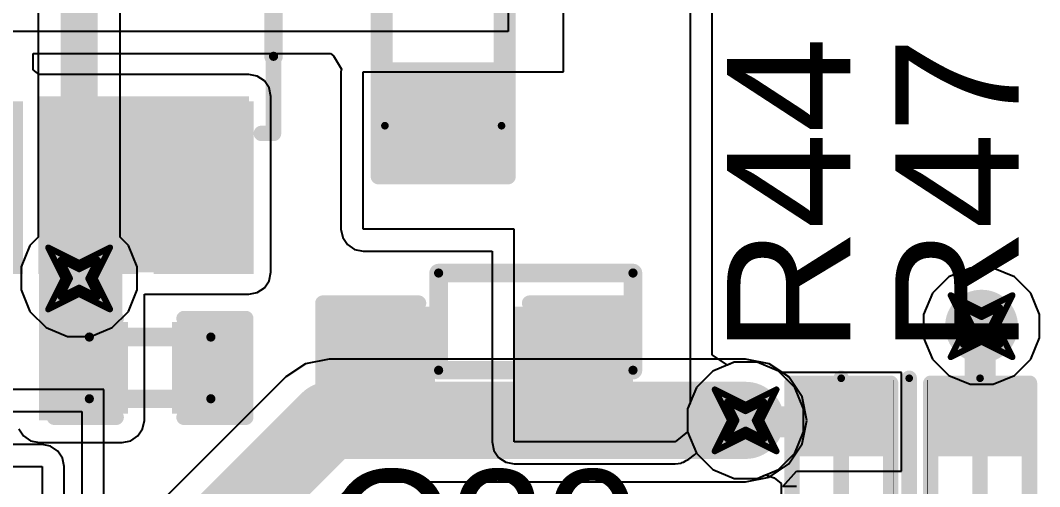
# Model space of a CAD drawing. Header units: inches. Extents: x 0 to 13.9, y -0.2 to 3.4.
# Drawn here: x 0.723 to 1.0533, y 1.6965 to 1.8476 of the extents above; entities that cross this region are included whole.
import ezdxf

# ---------------------------------------------------------------- set-up
doc = ezdxf.new("R2010")
doc.units = ezdxf.units.IN
doc.header["$MEASUREMENT"] = 0
for name, color, linetype in [('Bottom Layer', 5, 'Continuous'), ('Drill Drawing', 1, 'Continuous'), ('Layer 1', 16, 'Continuous'), ('Layer 2', 76, 'Continuous'), ('Mechanical 4', 56, 'Continuous'), ('Pad Holes', 156, 'Continuous'), ('Top Layer', 1, 'Continuous'), ('Top Overlay', 2, 'Continuous'), ('Top Paste', 8, 'Continuous'), ('Top Solder', 216, 'Continuous'), ('Via Holes', 16, 'Continuous')]:
    doc.layers.add(name, color=color, linetype=linetype)
doc.styles.add('Arial', font='', dxfattribs={"height": 0.2})
doc.styles.get('Arial').set_extended_font_data('Arial')

msp = doc.modelspace()

# ---------------------------------------------------------------- hatches: boundary and pattern name
at = {"layer": 'Bottom Layer'}
h = msp.add_hatch(color=5, dxfattribs=at)
edge = h.paths.add_edge_path()
edge.add_arc((0.742, 1.764), 0.01181, 0, 360)
h = msp.add_hatch(color=5, dxfattribs=at)
edge = h.paths.add_edge_path()
edge.add_arc((1.03447, 1.74853), 0.01181, 0, 360)
h = msp.add_hatch(color=5, dxfattribs=at)
edge = h.paths.add_edge_path()
edge.add_arc((0.958, 1.718), 0.01181, 0, 360)
at = {"layer": 'Layer 1'}
h = msp.add_hatch(color=16, dxfattribs=at)
edge = h.paths.add_edge_path()
edge.add_arc((0.742, 1.764), 0.01181, 0, 360)
h = msp.add_hatch(color=16, dxfattribs=at)
edge = h.paths.add_edge_path()
edge.add_arc((1.03447, 1.74853), 0.01181, 0, 360)
h = msp.add_hatch(color=16, dxfattribs=at)
edge = h.paths.add_edge_path()
edge.add_arc((0.958, 1.718), 0.01181, 0, 360)
at = {"layer": 'Layer 2'}
h = msp.add_hatch(color=76, dxfattribs=at)
edge = h.paths.add_edge_path()
edge.add_arc((0.742, 1.764), 0.01181, 0, 360)
h = msp.add_hatch(color=76, dxfattribs=at)
edge = h.paths.add_edge_path()
edge.add_arc((1.03447, 1.74853), 0.01181, 0, 360)
h = msp.add_hatch(color=76, dxfattribs=at)
edge = h.paths.add_edge_path()
edge.add_arc((0.958, 1.718), 0.01181, 0, 360)
at = {"layer": 'Mechanical 4'}
h = msp.add_hatch(color=56, dxfattribs=at)
edge = h.paths.add_edge_path()
edge.add_arc((0.805, 1.836), 0.0015, 0, 360)
h = msp.add_hatch(color=56, dxfattribs=at)
edge = h.paths.add_edge_path()
edge.add_arc((0.8411, 1.8135), 0.00125, 0, 360)
h = msp.add_hatch(color=56, dxfattribs=at)
edge = h.paths.add_edge_path()
edge.add_arc((0.8789, 1.8135), 0.00125, 0, 360)
h = msp.add_hatch(color=56, dxfattribs=at)
edge = h.paths.add_edge_path()
edge.add_arc((0.8585, 1.76575), 0.0015, 0, 360)
h = msp.add_hatch(color=56, dxfattribs=at)
edge = h.paths.add_edge_path()
edge.add_arc((0.8585, 1.76575), 0.0015, 0, 360)
h = msp.add_hatch(color=56, dxfattribs=at)
edge = h.paths.add_edge_path()
edge.add_arc((0.9215, 1.76575), 0.0015, 0, 360)
h = msp.add_hatch(color=56, dxfattribs=at)
edge = h.paths.add_edge_path()
edge.add_arc((0.9215, 1.76575), 0.0015, 0, 360)
h = msp.add_hatch(color=56, dxfattribs=at)
edge = h.paths.add_edge_path()
edge.add_arc((0.74531, 1.745), 0.0015, 0, 360)
h = msp.add_hatch(color=56, dxfattribs=at)
edge = h.paths.add_edge_path()
edge.add_arc((0.78469, 1.745), 0.0015, 0, 360)
h = msp.add_hatch(color=56, dxfattribs=at)
edge = h.paths.add_edge_path()
edge.add_arc((0.8585, 1.73425), 0.0015, 0, 360)
h = msp.add_hatch(color=56, dxfattribs=at)
edge = h.paths.add_edge_path()
edge.add_arc((0.8585, 1.73425), 0.0015, 0, 360)
h = msp.add_hatch(color=56, dxfattribs=at)
edge = h.paths.add_edge_path()
edge.add_arc((0.9215, 1.73425), 0.0015, 0, 360)
h = msp.add_hatch(color=56, dxfattribs=at)
edge = h.paths.add_edge_path()
edge.add_arc((0.9215, 1.73425), 0.0015, 0, 360)
h = msp.add_hatch(color=56, dxfattribs=at)
edge = h.paths.add_edge_path()
edge.add_arc((0.98898, 1.73165), 0.00125, 0, 360)
h = msp.add_hatch(color=56, dxfattribs=at)
edge = h.paths.add_edge_path()
edge.add_arc((1.01102, 1.73165), 0.00125, 0, 360)
h = msp.add_hatch(color=56, dxfattribs=at)
edge = h.paths.add_edge_path()
edge.add_arc((1.03398, 1.73165), 0.00125, 0, 360)
h = msp.add_hatch(color=56, dxfattribs=at)
edge = h.paths.add_edge_path()
edge.add_arc((0.74531, 1.725), 0.0015, 0, 360)
h = msp.add_hatch(color=56, dxfattribs=at)
edge = h.paths.add_edge_path()
edge.add_arc((0.78469, 1.725), 0.0015, 0, 360)
at = {"layer": 'Pad Holes'}
h = msp.add_hatch(color=7, dxfattribs=at)
edge = h.paths.add_edge_path()
edge.add_arc((0.805, 1.836), 0.0015, 0, 360)
h = msp.add_hatch(color=7, dxfattribs=at)
edge = h.paths.add_edge_path()
edge.add_arc((0.8411, 1.8135), 0.00125, 0, 360)
h = msp.add_hatch(color=7, dxfattribs=at)
edge = h.paths.add_edge_path()
edge.add_arc((0.8789, 1.8135), 0.00125, 0, 360)
h = msp.add_hatch(color=7, dxfattribs=at)
edge = h.paths.add_edge_path()
edge.add_arc((0.8585, 1.76575), 0.0015, 0, 360)
h = msp.add_hatch(color=7, dxfattribs=at)
edge = h.paths.add_edge_path()
edge.add_arc((0.8585, 1.76575), 0.0015, 0, 360)
h = msp.add_hatch(color=7, dxfattribs=at)
edge = h.paths.add_edge_path()
edge.add_arc((0.9215, 1.76575), 0.0015, 0, 360)
h = msp.add_hatch(color=7, dxfattribs=at)
edge = h.paths.add_edge_path()
edge.add_arc((0.9215, 1.76575), 0.0015, 0, 360)
h = msp.add_hatch(color=7, dxfattribs=at)
edge = h.paths.add_edge_path()
edge.add_arc((0.74531, 1.745), 0.0015, 0, 360)
h = msp.add_hatch(color=7, dxfattribs=at)
edge = h.paths.add_edge_path()
edge.add_arc((0.78469, 1.745), 0.0015, 0, 360)
h = msp.add_hatch(color=7, dxfattribs=at)
edge = h.paths.add_edge_path()
edge.add_arc((0.8585, 1.73425), 0.0015, 0, 360)
h = msp.add_hatch(color=7, dxfattribs=at)
edge = h.paths.add_edge_path()
edge.add_arc((0.8585, 1.73425), 0.0015, 0, 360)
h = msp.add_hatch(color=7, dxfattribs=at)
edge = h.paths.add_edge_path()
edge.add_arc((0.9215, 1.73425), 0.0015, 0, 360)
h = msp.add_hatch(color=7, dxfattribs=at)
edge = h.paths.add_edge_path()
edge.add_arc((0.9215, 1.73425), 0.0015, 0, 360)
h = msp.add_hatch(color=7, dxfattribs=at)
edge = h.paths.add_edge_path()
edge.add_arc((0.98898, 1.73165), 0.00125, 0, 360)
h = msp.add_hatch(color=7, dxfattribs=at)
edge = h.paths.add_edge_path()
edge.add_arc((1.01102, 1.73165), 0.00125, 0, 360)
h = msp.add_hatch(color=7, dxfattribs=at)
edge = h.paths.add_edge_path()
edge.add_arc((1.03398, 1.73165), 0.00125, 0, 360)
h = msp.add_hatch(color=7, dxfattribs=at)
edge = h.paths.add_edge_path()
edge.add_arc((0.74531, 1.725), 0.0015, 0, 360)
h = msp.add_hatch(color=7, dxfattribs=at)
edge = h.paths.add_edge_path()
edge.add_arc((0.78469, 1.725), 0.0015, 0, 360)
at = {"layer": 'Top Layer'}
for points in [[(0.8775, 1.8), (0.8425, 1.8), (0.8425, 1.83), (0.8775, 1.83)], [(0.729, 1.718), (0.756, 1.718), (0.756, 1.823), (0.729, 1.823)], [(0.729, 1.766), (0.797, 1.766), (0.797, 1.823), (0.729, 1.823)], [(0.7572, 1.81744), (0.7572, 1.76941), (0.7328, 1.76941), (0.7328, 1.81744)], [(0.79461, 1.81744), (0.79461, 1.76941), (0.7702, 1.76941), (0.7702, 1.81744)], [(0.825, 1.7175), (0.825, 1.7525), (0.855, 1.7525), (0.855, 1.7175)], [(0.885, 1.7175), (0.885, 1.7525), (0.915, 1.7525), (0.915, 1.7175)], [(0.7375, 1.7225), (0.7375, 1.7475), (0.7555, 1.7475), (0.7555, 1.7225)], [(0.7745, 1.7225), (0.7745, 1.7475), (0.7925, 1.7475), (0.7925, 1.7225)], [(1.0015, 1.70853), (0.9765, 1.70853), (0.9765, 1.72653), (1.0015, 1.72653)], [(1.0215, 1.72653), (1.0465, 1.72653), (1.0465, 1.70853), (1.0215, 1.70853)]]:
    msp.add_hatch(color=1, dxfattribs=at).paths.add_polyline_path(points)
h = msp.add_hatch(color=1, dxfattribs=at)
edge = h.paths.add_edge_path()
edge.add_arc((0.742, 1.764), 0.01181, 0, 360)
h = msp.add_hatch(color=1, dxfattribs=at)
edge = h.paths.add_edge_path()
edge.add_arc((1.03447, 1.74853), 0.01181, 0, 360)
h = msp.add_hatch(color=1, dxfattribs=at)
edge = h.paths.add_edge_path()
edge.add_arc((0.958, 1.718), 0.01181, 0, 360)
at = {"layer": 'Top Paste'}
for points in [[(0.8775, 1.8), (0.8425, 1.8), (0.8425, 1.83), (0.8775, 1.83)], [(0.7572, 1.81744), (0.7572, 1.76941), (0.7328, 1.76941), (0.7328, 1.81744)], [(0.79461, 1.81744), (0.79461, 1.76941), (0.7702, 1.76941), (0.7702, 1.81744)], [(0.825, 1.7175), (0.825, 1.7525), (0.855, 1.7525), (0.855, 1.7175)], [(0.885, 1.7175), (0.885, 1.7525), (0.915, 1.7525), (0.915, 1.7175)], [(0.7375, 1.7225), (0.7375, 1.7475), (0.7555, 1.7475), (0.7555, 1.7225)], [(0.7745, 1.7225), (0.7745, 1.7475), (0.7925, 1.7475), (0.7925, 1.7225)], [(1.0015, 1.70853), (0.9765, 1.70853), (0.9765, 1.72653), (1.0015, 1.72653)], [(1.0215, 1.72653), (1.0465, 1.72653), (1.0465, 1.70853), (1.0215, 1.70853)]]:
    msp.add_hatch(color=8, dxfattribs=at).paths.add_polyline_path(points)
at = {"layer": 'Top Solder'}
for points in [[(0.8815, 1.796), (0.8385, 1.796), (0.8385, 1.834), (0.8815, 1.834)], [(0.7238, 1.82144), (0.7238, 1.76541), (0.69139, 1.76541), (0.69139, 1.82144)], [(0.7612, 1.82144), (0.7612, 1.76541), (0.7288, 1.76541), (0.7288, 1.82144)], [(0.79861, 1.82144), (0.79861, 1.76541), (0.7662, 1.76541), (0.7662, 1.82144)], [(0.82264, 1.71514), (0.82264, 1.75486), (0.85736, 1.75486), (0.85736, 1.71514)], [(0.88264, 1.71514), (0.88264, 1.75486), (0.91736, 1.75486), (0.91736, 1.71514)], [(0.73514, 1.72014), (0.73514, 1.74986), (0.75786, 1.74986), (0.75786, 1.72014)], [(0.77214, 1.72014), (0.77214, 1.74986), (0.79486, 1.74986), (0.79486, 1.72014)], [(1.00367, 1.70636), (0.97433, 1.70636), (0.97433, 1.72869), (1.00367, 1.72869)], [(1.01933, 1.72869), (1.04867, 1.72869), (1.04867, 1.70636), (1.01933, 1.70636)]]:
    msp.add_hatch(color=216, dxfattribs=at).paths.add_polyline_path(points)
at = {"layer": 'Via Holes'}
h = msp.add_hatch(color=7, dxfattribs=at)
edge = h.paths.add_edge_path()
edge.add_arc((0.742, 1.764), 0.00591, 0, 360)
h = msp.add_hatch(color=7, dxfattribs=at)
edge = h.paths.add_edge_path()
edge.add_arc((1.03447, 1.74853), 0.00591, 0, 360)
h = msp.add_hatch(color=7, dxfattribs=at)
edge = h.paths.add_edge_path()
edge.add_arc((0.958, 1.718), 0.00591, 0, 360)

# ---------------------------------------------------------------- linework, layer by layer
at = {"layer": 'Bottom Layer'}
for p, q in [((0.72875, 2.58631), (0.72875, 1.77735)), ((0.75525, 1.77735), (0.75525, 2.58082)), ((0.72875, 1.77735), (0.72605, 1.77466)), ((0.75795, 1.77466), (0.75525, 1.77735)), ((0.72605, 1.77466), (0.72319, 1.76774)), ((0.76081, 1.76774), (0.75795, 1.77466)), ((0.72319, 1.76774), (0.72319, 1.76026)), ((0.76081, 1.76026), (0.76081, 1.76774)), ((0.72319, 1.76026), (0.72605, 1.75334)), ((0.75795, 1.75334), (0.76081, 1.76026)), ((0.72605, 1.75334), (0.73134, 1.74805)), ((0.75266, 1.74805), (0.75795, 1.75334)), ((0.73134, 1.74805), (0.73826, 1.74519)), ((0.74574, 1.74519), (0.75266, 1.74805)), ((0.73826, 1.74519), (0.74574, 1.74519)), ((0.823, 1.73788), (0.81539, 1.73637)), ((0.958, 1.73788), (0.823, 1.73788)), ((0.96561, 1.73637), (0.958, 1.73788)), ((0.81539, 1.73637), (0.80894, 1.73206)), ((0.97206, 1.73206), (0.96561, 1.73637)), ((0.80894, 1.73206), (0.70094, 1.62406)), ((0.97637, 1.72561), (0.97206, 1.73206)), ((0.97788, 1.718), (0.97637, 1.72561)), ((0.97637, 1.71039), (0.97788, 1.718)), ((0.97206, 1.70394), (0.97637, 1.71039)), ((0.96561, 1.69963), (0.97206, 1.70394)), ((0.72906, 1.59594), (0.83124, 1.69812)), ((0.83124, 1.69812), (0.958, 1.69812)), ((0.958, 1.69812), (0.96561, 1.69963))]:
    msp.add_line(p, q, dxfattribs=at)
for points in [[(0.742, 1.764, 0.012, 0.012, 0), (0.742, 2.58631, 0.012, 0.012, 0)], [(0.715, 1.61, 0.025, 0.025, 0), (0.823, 1.718, 0.025, 0.025, 0)], [(0.823, 1.718, 0.025, 0.025, 0), (0.958, 1.718, 0.025, 0.025, 0)]]:
    msp.add_lwpolyline(points, format="xyseb", dxfattribs=at)
for points in [[(0.739, 1.764, 0.006, 0.006, 1), (0.745, 1.764, 0.006, 0.006, 1)], [(0.81675, 1.718, 0.0125, 0.0125, 1), (0.82925, 1.718, 0.0125, 0.0125, 1)], [(0.81675, 1.718, 0.0125, 0.0125, 1), (0.82925, 1.718, 0.0125, 0.0125, 1)], [(0.95175, 1.718, 0.0125, 0.0125, 1), (0.96425, 1.718, 0.0125, 0.0125, 1)]]:
    msp.add_lwpolyline(points, format="xyseb", close=True, dxfattribs=at)
at = {"layer": 'Drill Drawing'}
for points in [[(0.732, 1.774, 0.002, 0.002, 0), (0.742, 1.769, 0.002, 0.002, 0)], [(0.732, 1.774, 0.002, 0.002, 0), (0.737, 1.764, 0.002, 0.002, 0)], [(0.742, 1.769, 0.002, 0.002, 0), (0.752, 1.774, 0.002, 0.002, 0)], [(0.747, 1.764, 0.002, 0.002, 0), (0.752, 1.774, 0.002, 0.002, 0)], [(0.736, 1.77, 0.002, 0.002, 0), (0.742, 1.767, 0.002, 0.002, 0)], [(0.736, 1.77, 0.002, 0.002, 0), (0.739, 1.764, 0.002, 0.002, 0)], [(0.742, 1.767, 0.002, 0.002, 0), (0.748, 1.77, 0.002, 0.002, 0)], [(0.745, 1.764, 0.002, 0.002, 0), (0.748, 1.77, 0.002, 0.002, 0)], [(0.732, 1.754, 0.002, 0.002, 0), (0.737, 1.764, 0.002, 0.002, 0)], [(0.736, 1.758, 0.002, 0.002, 0), (0.739, 1.764, 0.002, 0.002, 0)], [(0.745, 1.764, 0.002, 0.002, 0), (0.748, 1.758, 0.002, 0.002, 0)], [(0.747, 1.764, 0.002, 0.002, 0), (0.752, 1.754, 0.002, 0.002, 0)], [(0.736, 1.758, 0.002, 0.002, 0), (0.742, 1.761, 0.002, 0.002, 0)], [(0.742, 1.761, 0.002, 0.002, 0), (0.748, 1.758, 0.002, 0.002, 0)], [(0.732, 1.754, 0.002, 0.002, 0), (0.742, 1.759, 0.002, 0.002, 0)], [(0.742, 1.759, 0.002, 0.002, 0), (0.752, 1.754, 0.002, 0.002, 0)], [(1.02447, 1.75853, 0.002, 0.002, 0), (1.03447, 1.75353, 0.002, 0.002, 0)], [(1.02447, 1.75853, 0.002, 0.002, 0), (1.02947, 1.74853, 0.002, 0.002, 0)], [(1.03447, 1.75353, 0.002, 0.002, 0), (1.04447, 1.75853, 0.002, 0.002, 0)], [(1.03947, 1.74853, 0.002, 0.002, 0), (1.04447, 1.75853, 0.002, 0.002, 0)], [(1.02847, 1.75453, 0.002, 0.002, 0), (1.03447, 1.75153, 0.002, 0.002, 0)], [(1.02847, 1.75453, 0.002, 0.002, 0), (1.03147, 1.74853, 0.002, 0.002, 0)], [(1.03447, 1.75153, 0.002, 0.002, 0), (1.04047, 1.75453, 0.002, 0.002, 0)], [(1.03747, 1.74853, 0.002, 0.002, 0), (1.04047, 1.75453, 0.002, 0.002, 0)], [(1.02447, 1.73853, 0.002, 0.002, 0), (1.02947, 1.74853, 0.002, 0.002, 0)], [(1.02847, 1.74253, 0.002, 0.002, 0), (1.03147, 1.74853, 0.002, 0.002, 0)], [(1.03747, 1.74853, 0.002, 0.002, 0), (1.04047, 1.74253, 0.002, 0.002, 0)], [(1.03947, 1.74853, 0.002, 0.002, 0), (1.04447, 1.73853, 0.002, 0.002, 0)], [(1.02447, 1.73853, 0.002, 0.002, 0), (1.03447, 1.74353, 0.002, 0.002, 0)], [(1.02847, 1.74253, 0.002, 0.002, 0), (1.03447, 1.74553, 0.002, 0.002, 0)], [(1.03447, 1.74553, 0.002, 0.002, 0), (1.04047, 1.74253, 0.002, 0.002, 0)], [(1.03447, 1.74353, 0.002, 0.002, 0), (1.04447, 1.73853, 0.002, 0.002, 0)], [(0.948, 1.728, 0.002, 0.002, 0), (0.958, 1.723, 0.002, 0.002, 0)], [(0.948, 1.728, 0.002, 0.002, 0), (0.953, 1.718, 0.002, 0.002, 0)], [(0.958, 1.723, 0.002, 0.002, 0), (0.968, 1.728, 0.002, 0.002, 0)], [(0.963, 1.718, 0.002, 0.002, 0), (0.968, 1.728, 0.002, 0.002, 0)], [(0.952, 1.724, 0.002, 0.002, 0), (0.958, 1.721, 0.002, 0.002, 0)], [(0.952, 1.724, 0.002, 0.002, 0), (0.955, 1.718, 0.002, 0.002, 0)], [(0.958, 1.721, 0.002, 0.002, 0), (0.964, 1.724, 0.002, 0.002, 0)], [(0.961, 1.718, 0.002, 0.002, 0), (0.964, 1.724, 0.002, 0.002, 0)], [(0.948, 1.708, 0.002, 0.002, 0), (0.953, 1.718, 0.002, 0.002, 0)], [(0.952, 1.712, 0.002, 0.002, 0), (0.955, 1.718, 0.002, 0.002, 0)], [(0.961, 1.718, 0.002, 0.002, 0), (0.964, 1.712, 0.002, 0.002, 0)], [(0.963, 1.718, 0.002, 0.002, 0), (0.968, 1.708, 0.002, 0.002, 0)], [(0.952, 1.712, 0.002, 0.002, 0), (0.958, 1.715, 0.002, 0.002, 0)], [(0.958, 1.715, 0.002, 0.002, 0), (0.964, 1.712, 0.002, 0.002, 0)], [(0.948, 1.708, 0.002, 0.002, 0), (0.958, 1.713, 0.002, 0.002, 0)], [(0.958, 1.713, 0.002, 0.002, 0), (0.968, 1.708, 0.002, 0.002, 0)]]:
    msp.add_lwpolyline(points, format="xyseb", dxfattribs=at)
for points in [[(0.7315, 1.774, 0.001, 0.001, 1), (0.7325, 1.774, 0.001, 0.001, 1)], [(0.7315, 1.774, 0.001, 0.001, 1), (0.7325, 1.774, 0.001, 0.001, 1)], [(0.7515, 1.774, 0.001, 0.001, 1), (0.7525, 1.774, 0.001, 0.001, 1)], [(0.7515, 1.774, 0.001, 0.001, 1), (0.7525, 1.774, 0.001, 0.001, 1)], [(0.7355, 1.77, 0.001, 0.001, 1), (0.7365, 1.77, 0.001, 0.001, 1)], [(0.7355, 1.77, 0.001, 0.001, 1), (0.7365, 1.77, 0.001, 0.001, 1)], [(0.7475, 1.77, 0.001, 0.001, 1), (0.7485, 1.77, 0.001, 0.001, 1)], [(0.7475, 1.77, 0.001, 0.001, 1), (0.7485, 1.77, 0.001, 0.001, 1)], [(0.7415, 1.769, 0.001, 0.001, 1), (0.7425, 1.769, 0.001, 0.001, 1)], [(0.7415, 1.769, 0.001, 0.001, 1), (0.7425, 1.769, 0.001, 0.001, 1)], [(0.7415, 1.767, 0.001, 0.001, 1), (0.7425, 1.767, 0.001, 0.001, 1)], [(0.7415, 1.767, 0.001, 0.001, 1), (0.7425, 1.767, 0.001, 0.001, 1)], [(0.7365, 1.764, 0.001, 0.001, 1), (0.7375, 1.764, 0.001, 0.001, 1)], [(0.7365, 1.764, 0.001, 0.001, 1), (0.7375, 1.764, 0.001, 0.001, 1)], [(0.7385, 1.764, 0.001, 0.001, 1), (0.7395, 1.764, 0.001, 0.001, 1)], [(0.7385, 1.764, 0.001, 0.001, 1), (0.7395, 1.764, 0.001, 0.001, 1)], [(0.7445, 1.764, 0.001, 0.001, 1), (0.7455, 1.764, 0.001, 0.001, 1)], [(0.7445, 1.764, 0.001, 0.001, 1), (0.7455, 1.764, 0.001, 0.001, 1)], [(0.7465, 1.764, 0.001, 0.001, 1), (0.7475, 1.764, 0.001, 0.001, 1)], [(0.7465, 1.764, 0.001, 0.001, 1), (0.7475, 1.764, 0.001, 0.001, 1)], [(0.7415, 1.761, 0.001, 0.001, 1), (0.7425, 1.761, 0.001, 0.001, 1)], [(0.7415, 1.761, 0.001, 0.001, 1), (0.7425, 1.761, 0.001, 0.001, 1)], [(0.7355, 1.758, 0.001, 0.001, 1), (0.7365, 1.758, 0.001, 0.001, 1)], [(0.7355, 1.758, 0.001, 0.001, 1), (0.7365, 1.758, 0.001, 0.001, 1)], [(0.7415, 1.759, 0.001, 0.001, 1), (0.7425, 1.759, 0.001, 0.001, 1)], [(0.7415, 1.759, 0.001, 0.001, 1), (0.7425, 1.759, 0.001, 0.001, 1)], [(0.7475, 1.758, 0.001, 0.001, 1), (0.7485, 1.758, 0.001, 0.001, 1)], [(0.7475, 1.758, 0.001, 0.001, 1), (0.7485, 1.758, 0.001, 0.001, 1)], [(1.02397, 1.75853, 0.001, 0.001, 1), (1.02497, 1.75853, 0.001, 0.001, 1)], [(1.02397, 1.75853, 0.001, 0.001, 1), (1.02497, 1.75853, 0.001, 0.001, 1)], [(1.04397, 1.75853, 0.001, 0.001, 1), (1.04497, 1.75853, 0.001, 0.001, 1)], [(1.04397, 1.75853, 0.001, 0.001, 1), (1.04497, 1.75853, 0.001, 0.001, 1)], [(0.7315, 1.754, 0.001, 0.001, 1), (0.7325, 1.754, 0.001, 0.001, 1)], [(0.7315, 1.754, 0.001, 0.001, 1), (0.7325, 1.754, 0.001, 0.001, 1)], [(0.7515, 1.754, 0.001, 0.001, 1), (0.7525, 1.754, 0.001, 0.001, 1)], [(0.7515, 1.754, 0.001, 0.001, 1), (0.7525, 1.754, 0.001, 0.001, 1)], [(1.02797, 1.75453, 0.001, 0.001, 1), (1.02897, 1.75453, 0.001, 0.001, 1)], [(1.02797, 1.75453, 0.001, 0.001, 1), (1.02897, 1.75453, 0.001, 0.001, 1)], [(1.03397, 1.75353, 0.001, 0.001, 1), (1.03497, 1.75353, 0.001, 0.001, 1)], [(1.03397, 1.75353, 0.001, 0.001, 1), (1.03497, 1.75353, 0.001, 0.001, 1)], [(1.03997, 1.75453, 0.001, 0.001, 1), (1.04097, 1.75453, 0.001, 0.001, 1)], [(1.03997, 1.75453, 0.001, 0.001, 1), (1.04097, 1.75453, 0.001, 0.001, 1)], [(1.03397, 1.75153, 0.001, 0.001, 1), (1.03497, 1.75153, 0.001, 0.001, 1)], [(1.03397, 1.75153, 0.001, 0.001, 1), (1.03497, 1.75153, 0.001, 0.001, 1)], [(1.02897, 1.74853, 0.001, 0.001, 1), (1.02997, 1.74853, 0.001, 0.001, 1)], [(1.02897, 1.74853, 0.001, 0.001, 1), (1.02997, 1.74853, 0.001, 0.001, 1)], [(1.03097, 1.74853, 0.001, 0.001, 1), (1.03197, 1.74853, 0.001, 0.001, 1)], [(1.03097, 1.74853, 0.001, 0.001, 1), (1.03197, 1.74853, 0.001, 0.001, 1)], [(1.03697, 1.74853, 0.001, 0.001, 1), (1.03797, 1.74853, 0.001, 0.001, 1)], [(1.03697, 1.74853, 0.001, 0.001, 1), (1.03797, 1.74853, 0.001, 0.001, 1)], [(1.03897, 1.74853, 0.001, 0.001, 1), (1.03997, 1.74853, 0.001, 0.001, 1)], [(1.03897, 1.74853, 0.001, 0.001, 1), (1.03997, 1.74853, 0.001, 0.001, 1)], [(1.03397, 1.74553, 0.001, 0.001, 1), (1.03497, 1.74553, 0.001, 0.001, 1)], [(1.03397, 1.74553, 0.001, 0.001, 1), (1.03497, 1.74553, 0.001, 0.001, 1)], [(1.03397, 1.74353, 0.001, 0.001, 1), (1.03497, 1.74353, 0.001, 0.001, 1)], [(1.03397, 1.74353, 0.001, 0.001, 1), (1.03497, 1.74353, 0.001, 0.001, 1)], [(1.02797, 1.74253, 0.001, 0.001, 1), (1.02897, 1.74253, 0.001, 0.001, 1)], [(1.02797, 1.74253, 0.001, 0.001, 1), (1.02897, 1.74253, 0.001, 0.001, 1)], [(1.03997, 1.74253, 0.001, 0.001, 1), (1.04097, 1.74253, 0.001, 0.001, 1)], [(1.03997, 1.74253, 0.001, 0.001, 1), (1.04097, 1.74253, 0.001, 0.001, 1)], [(1.02397, 1.73853, 0.001, 0.001, 1), (1.02497, 1.73853, 0.001, 0.001, 1)], [(1.02397, 1.73853, 0.001, 0.001, 1), (1.02497, 1.73853, 0.001, 0.001, 1)], [(1.04397, 1.73853, 0.001, 0.001, 1), (1.04497, 1.73853, 0.001, 0.001, 1)], [(1.04397, 1.73853, 0.001, 0.001, 1), (1.04497, 1.73853, 0.001, 0.001, 1)], [(0.9475, 1.728, 0.001, 0.001, 1), (0.9485, 1.728, 0.001, 0.001, 1)], [(0.9475, 1.728, 0.001, 0.001, 1), (0.9485, 1.728, 0.001, 0.001, 1)], [(0.9675, 1.728, 0.001, 0.001, 1), (0.9685, 1.728, 0.001, 0.001, 1)], [(0.9675, 1.728, 0.001, 0.001, 1), (0.9685, 1.728, 0.001, 0.001, 1)], [(0.9515, 1.724, 0.001, 0.001, 1), (0.9525, 1.724, 0.001, 0.001, 1)], [(0.9515, 1.724, 0.001, 0.001, 1), (0.9525, 1.724, 0.001, 0.001, 1)], [(0.9635, 1.724, 0.001, 0.001, 1), (0.9645, 1.724, 0.001, 0.001, 1)], [(0.9635, 1.724, 0.001, 0.001, 1), (0.9645, 1.724, 0.001, 0.001, 1)], [(0.9575, 1.723, 0.001, 0.001, 1), (0.9585, 1.723, 0.001, 0.001, 1)], [(0.9575, 1.723, 0.001, 0.001, 1), (0.9585, 1.723, 0.001, 0.001, 1)], [(0.9575, 1.721, 0.001, 0.001, 1), (0.9585, 1.721, 0.001, 0.001, 1)], [(0.9575, 1.721, 0.001, 0.001, 1), (0.9585, 1.721, 0.001, 0.001, 1)], [(0.9525, 1.718, 0.001, 0.001, 1), (0.9535, 1.718, 0.001, 0.001, 1)], [(0.9525, 1.718, 0.001, 0.001, 1), (0.9535, 1.718, 0.001, 0.001, 1)], [(0.9545, 1.718, 0.001, 0.001, 1), (0.9555, 1.718, 0.001, 0.001, 1)], [(0.9545, 1.718, 0.001, 0.001, 1), (0.9555, 1.718, 0.001, 0.001, 1)], [(0.9605, 1.718, 0.001, 0.001, 1), (0.9615, 1.718, 0.001, 0.001, 1)], [(0.9605, 1.718, 0.001, 0.001, 1), (0.9615, 1.718, 0.001, 0.001, 1)], [(0.9625, 1.718, 0.001, 0.001, 1), (0.9635, 1.718, 0.001, 0.001, 1)], [(0.9625, 1.718, 0.001, 0.001, 1), (0.9635, 1.718, 0.001, 0.001, 1)], [(0.9575, 1.715, 0.001, 0.001, 1), (0.9585, 1.715, 0.001, 0.001, 1)], [(0.9575, 1.715, 0.001, 0.001, 1), (0.9585, 1.715, 0.001, 0.001, 1)], [(0.9515, 1.712, 0.001, 0.001, 1), (0.9525, 1.712, 0.001, 0.001, 1)], [(0.9515, 1.712, 0.001, 0.001, 1), (0.9525, 1.712, 0.001, 0.001, 1)], [(0.9575, 1.713, 0.001, 0.001, 1), (0.9585, 1.713, 0.001, 0.001, 1)], [(0.9575, 1.713, 0.001, 0.001, 1), (0.9585, 1.713, 0.001, 0.001, 1)], [(0.9635, 1.712, 0.001, 0.001, 1), (0.9645, 1.712, 0.001, 0.001, 1)], [(0.9635, 1.712, 0.001, 0.001, 1), (0.9645, 1.712, 0.001, 0.001, 1)], [(0.9475, 1.708, 0.001, 0.001, 1), (0.9485, 1.708, 0.001, 0.001, 1)], [(0.9475, 1.708, 0.001, 0.001, 1), (0.9485, 1.708, 0.001, 0.001, 1)], [(0.9675, 1.708, 0.001, 0.001, 1), (0.9685, 1.708, 0.001, 0.001, 1)], [(0.9675, 1.708, 0.001, 0.001, 1), (0.9685, 1.708, 0.001, 0.001, 1)]]:
    msp.add_lwpolyline(points, format="xyseb", close=True, dxfattribs=at)
at = {"layer": 'Layer 1'}
for p, q in [((0.72875, 1.947), (0.72875, 1.77735)), ((0.75525, 1.77735), (0.75525, 1.94151)), ((0.72875, 1.77735), (0.72605, 1.77466)), ((0.75795, 1.77466), (0.75525, 1.77735)), ((0.72605, 1.77466), (0.72319, 1.76774)), ((0.76081, 1.76774), (0.75795, 1.77466)), ((0.72319, 1.76774), (0.72319, 1.76026)), ((0.76081, 1.76026), (0.76081, 1.76774)), ((0.72319, 1.76026), (0.72605, 1.75334)), ((0.75795, 1.75334), (0.76081, 1.76026)), ((0.72605, 1.75334), (0.73134, 1.74805)), ((0.75266, 1.74805), (0.75795, 1.75334)), ((0.73134, 1.74805), (0.73826, 1.74519)), ((0.74574, 1.74519), (0.75266, 1.74805)), ((0.73826, 1.74519), (0.74574, 1.74519)), ((0.95426, 1.73681), (0.94734, 1.73395)), ((0.96174, 1.73681), (0.95426, 1.73681)), ((0.96866, 1.73395), (0.96174, 1.73681)), ((0.94734, 1.73395), (0.94205, 1.72866)), ((0.97395, 1.72866), (0.96866, 1.73395)), ((0.94205, 1.72866), (0.93919, 1.72174)), ((0.97681, 1.72174), (0.97395, 1.72866)), ((0.93919, 1.72174), (0.93919, 1.71426)), ((0.97681, 1.71426), (0.97681, 1.72174)), ((0.93919, 1.71426), (0.94205, 1.70734)), ((0.97395, 1.70734), (0.97681, 1.71426)), ((0.94205, 1.70734), (0.94734, 1.70205)), ((0.96866, 1.70205), (0.97395, 1.70734)), ((0.94734, 1.70205), (0.95426, 1.69919)), ((0.96174, 1.69919), (0.96866, 1.70205)), ((0.95426, 1.69919), (0.96174, 1.69919))]:
    msp.add_line(p, q, dxfattribs=at)
msp.add_lwpolyline([(0.742, 1.764, 0.012, 0.012, 0), (0.742, 1.947, 0.012, 0.012, 0)], format="xyseb", dxfattribs=at)
msp.add_lwpolyline([(0.739, 1.764, 0.006, 0.006, 1), (0.745, 1.764, 0.006, 0.006, 1)], format="xyseb", close=True, dxfattribs=at)
at = {"layer": 'Layer 2'}
for p, q in [((1.03073, 1.76734), (1.02382, 1.76447)), ((1.03822, 1.76734), (1.03073, 1.76734)), ((1.04513, 1.76447), (1.03822, 1.76734)), ((1.02382, 1.76447), (1.01853, 1.75918)), ((1.05042, 1.75918), (1.04513, 1.76447)), ((1.01853, 1.75918), (1.01566, 1.75227)), ((1.05329, 1.75227), (1.05042, 1.75918)), ((1.01566, 1.75227), (1.01566, 1.74478)), ((1.05329, 1.74478), (1.05329, 1.75227)), ((1.01566, 1.74478), (1.01853, 1.73787)), ((1.05042, 1.73787), (1.05329, 1.74478)), ((1.01853, 1.73787), (1.02382, 1.73258)), ((1.04513, 1.73258), (1.05042, 1.73787)), ((0.95426, 1.73681), (0.94734, 1.73395)), ((0.96174, 1.73681), (0.95426, 1.73681)), ((0.96866, 1.73395), (0.96174, 1.73681)), ((0.94734, 1.73395), (0.94205, 1.72866)), ((0.97395, 1.72866), (0.96866, 1.73395)), ((1.02382, 1.73258), (1.03073, 1.72971)), ((1.03822, 1.72971), (1.04513, 1.73258)), ((0.75, 1.728), (0.717, 1.728)), ((0.75, 1.515), (0.75, 1.728)), ((0.94205, 1.72866), (0.93919, 1.72174)), ((0.97681, 1.72174), (0.97395, 1.72866)), ((1.03073, 1.72971), (1.03822, 1.72971)), ((0.93919, 1.72174), (0.93919, 1.71426)), ((0.97681, 1.71426), (0.97681, 1.72174)), ((0.717, 1.72086), (0.74286, 1.72086)), ((0.74286, 1.72086), (0.74286, 1.515)), ((0.93919, 1.71426), (0.94205, 1.70734)), ((0.97395, 1.70734), (0.97681, 1.71426)), ((0.73, 1.71014), (0.70314, 1.71014)), ((0.73273, 1.70959), (0.73, 1.71014)), ((0.73505, 1.70805), (0.73273, 1.70959)), ((0.73659, 1.70573), (0.73505, 1.70805)), ((0.73714, 1.703), (0.73659, 1.70573)), ((0.94205, 1.70734), (0.94734, 1.70205)), ((0.96866, 1.70205), (0.97395, 1.70734)), ((0.696, 1.703), (0.73, 1.703)), ((0.73, 1.703), (0.73, 1.43)), ((0.73714, 1.43), (0.73714, 1.703)), ((0.94734, 1.70205), (0.95426, 1.69919)), ((0.96174, 1.69919), (0.96866, 1.70205)), ((0.95426, 1.69919), (0.96174, 1.69919))]:
    msp.add_line(p, q, dxfattribs=at)
at = {"layer": 'Mechanical 4'}
for points in [[(0.8411, 1.8135, 0.005, 0.005, 0), (0.8411, 1.8765, 0.005, 0.005, 0)], [(0.8789, 1.8135, 0.005, 0.005, 0), (0.8789, 1.8765, 0.005, 0.005, 0)], [(0.805, 1.836, 0.006, 0.006, 0), (0.805, 1.854, 0.006, 0.006, 0)], [(0.8585, 1.73425, 0.006, 0.006, 0), (0.8585, 1.76575, 0.006, 0.006, 0)], [(0.8585, 1.76575, 0.006, 0.006, 0), (0.9215, 1.76575, 0.006, 0.006, 0)], [(0.9215, 1.73425, 0.006, 0.006, 0), (0.9215, 1.76575, 0.006, 0.006, 0)], [(0.74531, 1.745, 0.006, 0.006, 0), (0.78469, 1.745, 0.006, 0.006, 0)], [(0.8585, 1.73425, 0.006, 0.006, 0), (0.9215, 1.73425, 0.006, 0.006, 0)], [(0.98898, 1.68835, 0.005, 0.005, 0), (0.98898, 1.73165, 0.005, 0.005, 0)], [(1.01102, 1.68835, 0.005, 0.005, 0), (1.01102, 1.73165, 0.005, 0.005, 0)], [(1.03398, 1.68835, 0.005, 0.005, 0), (1.03398, 1.73165, 0.005, 0.005, 0)], [(0.74531, 1.725, 0.006, 0.006, 0), (0.78469, 1.725, 0.006, 0.006, 0)]]:
    msp.add_lwpolyline(points, format="xyseb", dxfattribs=at)
for points in [[(0.8035, 1.836, 0.003, 0.003, 1), (0.8065, 1.836, 0.003, 0.003, 1)], [(0.83985, 1.8135, 0.0025, 0.0025, 1), (0.84235, 1.8135, 0.0025, 0.0025, 1)], [(0.87765, 1.8135, 0.0025, 0.0025, 1), (0.88015, 1.8135, 0.0025, 0.0025, 1)], [(0.857, 1.76575, 0.003, 0.003, 1), (0.86, 1.76575, 0.003, 0.003, 1)], [(0.857, 1.76575, 0.003, 0.003, 1), (0.86, 1.76575, 0.003, 0.003, 1)], [(0.92, 1.76575, 0.003, 0.003, 1), (0.923, 1.76575, 0.003, 0.003, 1)], [(0.92, 1.76575, 0.003, 0.003, 1), (0.923, 1.76575, 0.003, 0.003, 1)], [(0.74381, 1.745, 0.003, 0.003, 1), (0.74681, 1.745, 0.003, 0.003, 1)], [(0.78319, 1.745, 0.003, 0.003, 1), (0.78619, 1.745, 0.003, 0.003, 1)], [(0.857, 1.73425, 0.003, 0.003, 1), (0.86, 1.73425, 0.003, 0.003, 1)], [(0.857, 1.73425, 0.003, 0.003, 1), (0.86, 1.73425, 0.003, 0.003, 1)], [(0.92, 1.73425, 0.003, 0.003, 1), (0.923, 1.73425, 0.003, 0.003, 1)], [(0.92, 1.73425, 0.003, 0.003, 1), (0.923, 1.73425, 0.003, 0.003, 1)], [(0.98773, 1.73165, 0.0025, 0.0025, 1), (0.99023, 1.73165, 0.0025, 0.0025, 1)], [(1.00977, 1.73165, 0.0025, 0.0025, 1), (1.01227, 1.73165, 0.0025, 0.0025, 1)], [(1.03273, 1.73165, 0.0025, 0.0025, 1), (1.03523, 1.73165, 0.0025, 0.0025, 1)], [(0.74381, 1.725, 0.003, 0.003, 1), (0.74681, 1.725, 0.003, 0.003, 1)], [(0.78319, 1.725, 0.003, 0.003, 1), (0.78619, 1.725, 0.003, 0.003, 1)]]:
    msp.add_lwpolyline(points, format="xyseb", close=True, dxfattribs=at)
at = {"layer": 'Top Layer'}
for p, q in [((0.94, 2.02), (0.94, 1.7237)), ((0.94714, 1.73927), (0.94714, 2.02)), ((0.899, 1.831), (0.899, 1.911)), ((0.881, 1.902), (0.881, 1.844)), ((0.881, 1.844), (0.72, 1.844)), ((0.72714, 1.83167), (0.72714, 1.83686)), ((0.72714, 1.83686), (0.82349, 1.83686)), ((0.82349, 1.83686), (0.82439, 1.83614)), ((0.82439, 1.83614), (0.82703, 1.83186)), ((0.729, 1.83014), (0.72714, 1.83167)), ((0.797, 1.83014), (0.729, 1.83014)), ((0.79973, 1.82959), (0.797, 1.83014)), ((0.82703, 1.83186), (0.82686, 1.831)), ((0.82686, 1.831), (0.82686, 1.78)), ((0.834, 1.78), (0.834, 1.831)), ((0.834, 1.831), (0.899, 1.831)), ((0.80205, 1.82805), (0.79973, 1.82959)), ((0.80359, 1.82573), (0.80205, 1.82805)), ((0.80414, 1.823), (0.80359, 1.82573)), ((0.80414, 1.766), (0.80414, 1.823)), ((0.82686, 1.78), (0.82741, 1.77727)), ((0.82741, 1.77727), (0.82895, 1.77495)), ((0.883, 1.78), (0.834, 1.78)), ((0.883, 1.711), (0.883, 1.78)), ((0.82895, 1.77495), (0.83127, 1.77341)), ((0.83127, 1.77341), (0.834, 1.77286)), ((0.834, 1.77286), (0.87586, 1.77286)), ((0.87586, 1.77286), (0.87586, 1.711)), ((0.80359, 1.76327), (0.80414, 1.766)), ((0.79973, 1.75941), (0.80205, 1.76095)), ((0.80205, 1.76095), (0.80359, 1.76327)), ((0.76314, 1.718), (0.76314, 1.75886)), ((0.76314, 1.75886), (0.797, 1.75886)), ((0.797, 1.75886), (0.79973, 1.75941)), ((0.95214, 1.73593), (0.94714, 1.73927)), ((0.95426, 1.73681), (0.95214, 1.73593)), ((0.96174, 1.73681), (0.95426, 1.73681)), ((0.96866, 1.73395), (0.96174, 1.73681)), ((0.96876, 1.73385), (0.96866, 1.73395)), ((0.9695, 1.73353), (0.96876, 1.73385)), ((1.0085, 1.73353), (0.9695, 1.73353)), ((0.9695, 1.73353), (0.9695, 1.73353)), ((1.0085, 1.70153), (1.0085, 1.73353)), ((0.94, 1.7237), (0.93919, 1.72174)), ((0.93919, 1.72174), (0.93919, 1.71426)), ((0.76259, 1.71527), (0.76314, 1.718)), ((0.72241, 1.71527), (0.72395, 1.71295)), ((0.76105, 1.71295), (0.76259, 1.71527)), ((0.72395, 1.71295), (0.72627, 1.71141)), ((0.72627, 1.71141), (0.729, 1.71086)), ((0.756, 1.71086), (0.75873, 1.71141)), ((0.75873, 1.71141), (0.76105, 1.71295)), ((0.93919, 1.71426), (0.93513, 1.711)), ((0.729, 1.71086), (0.756, 1.71086)), ((0.87586, 1.711), (0.87641, 1.70827)), ((0.87641, 1.70827), (0.87795, 1.70595)), ((0.93513, 1.711), (0.883, 1.711)), ((0.87795, 1.70595), (0.88027, 1.70441)), ((0.93786, 1.70441), (0.9387, 1.70497)), ((0.9387, 1.70497), (0.93959, 1.70543)), ((0.93959, 1.70543), (0.9414, 1.70688)), ((0.9414, 1.70688), (0.94202, 1.70732)), ((0.94202, 1.70732), (0.94205, 1.70734)), ((0.94205, 1.70734), (0.94734, 1.70205)), ((0.88027, 1.70441), (0.883, 1.70386)), ((0.883, 1.70386), (0.93513, 1.70386)), ((0.93513, 1.70386), (0.93612, 1.70406)), ((0.93612, 1.70406), (0.93712, 1.70415)), ((0.93712, 1.70415), (0.93747, 1.70433)), ((0.93747, 1.70433), (0.93786, 1.70441)), ((0.94734, 1.70205), (0.95426, 1.69919)), ((0.97005, 1.69653), (0.97453, 1.70153)), ((0.97453, 1.70153), (1.0085, 1.70153)), ((0.95426, 1.69919), (0.96174, 1.69919)), ((0.96174, 1.69919), (0.9645, 1.70033)), ((0.9645, 1.70033), (0.96721, 1.69937)), ((0.96721, 1.69937), (0.9695, 1.69753)), ((0.9695, 1.69753), (0.9695, 1.69175)), ((0.9745, 1.69653), (0.97005, 1.69653))]:
    msp.add_line(p, q, dxfattribs=at)
for points in [[(1.034, 1.71753, 0.01, 0.01, 0), (1.034, 1.74805, 0.01, 0.01, 0)], [(0.958, 1.718, 0.01, 0.01, 0), (0.95847, 1.71753, 0.01, 0.01, 0)], [(0.95847, 1.71753, 0.01, 0.01, 0), (0.989, 1.71753, 0.01, 0.01, 0)]]:
    msp.add_lwpolyline(points, format="xyseb", dxfattribs=at)
for points in [[(1.0315, 1.74805, 0.005, 0.005, 1), (1.0365, 1.74805, 0.005, 0.005, 1)], [(0.9555, 1.718, 0.005, 0.005, 1), (0.9605, 1.718, 0.005, 0.005, 1)], [(0.95597, 1.71753, 0.005, 0.005, 1), (0.96097, 1.71753, 0.005, 0.005, 1)], [(0.95597, 1.71753, 0.005, 0.005, 1), (0.96097, 1.71753, 0.005, 0.005, 1)], [(0.9865, 1.71753, 0.005, 0.005, 1), (0.9915, 1.71753, 0.005, 0.005, 1)], [(1.0315, 1.71753, 0.005, 0.005, 1), (1.0365, 1.71753, 0.005, 0.005, 1)]]:
    msp.add_lwpolyline(points, format="xyseb", close=True, dxfattribs=at)
at = {"layer": 'Top Overlay'}
for points in [[(0.839, 1.797, 0.005, 0.005, 0), (0.839, 1.893, 0.005, 0.005, 0)], [(0.881, 1.797, 0.005, 0.005, 0), (0.881, 1.893, 0.005, 0.005, 0)], [(0.805, 1.811, 0.005, 0.005, 0), (0.805, 1.88, 0.005, 0.005, 0)], [(0.80106, 1.811, 0.005, 0.005, 0), (0.805, 1.811, 0.005, 0.005, 0)], [(0.839, 1.797, 0.005, 0.005, 0), (0.881, 1.797, 0.005, 0.005, 0)], [(0.821, 1.714, 0.005, 0.005, 0), (0.821, 1.756, 0.005, 0.005, 0)], [(0.821, 1.756, 0.005, 0.005, 0), (0.852, 1.756, 0.005, 0.005, 0)], [(0.888, 1.756, 0.005, 0.005, 0), (0.919, 1.756, 0.005, 0.005, 0)], [(0.919, 1.714, 0.005, 0.005, 0), (0.919, 1.756, 0.005, 0.005, 0)], [(0.734, 1.719, 0.005, 0.005, 0), (0.734, 1.751, 0.005, 0.005, 0)], [(0.734, 1.751, 0.005, 0.005, 0), (0.754, 1.751, 0.005, 0.005, 0)], [(0.776, 1.751, 0.005, 0.005, 0), (0.796, 1.751, 0.005, 0.005, 0)], [(0.796, 1.719, 0.005, 0.005, 0), (0.796, 1.751, 0.005, 0.005, 0)], [(0.973, 1.73003, 0.005, 0.005, 0), (1.005, 1.73003, 0.005, 0.005, 0)], [(0.973, 1.66803, 0.005, 0.005, 0), (0.973, 1.73003, 0.005, 0.005, 0)], [(1.005, 1.66803, 0.005, 0.005, 0), (1.005, 1.73003, 0.005, 0.005, 0)], [(1.006, 1.66703, 0.000127, 0.000127, 0), (1.006, 1.73103, 0.000127, 0.000127, 0)], [(1.018, 1.66803, 0.005, 0.005, 0), (1.018, 1.73003, 0.005, 0.005, 0)], [(1.018, 1.73003, 0.005, 0.005, 0), (1.05, 1.73003, 0.005, 0.005, 0)], [(1.017, 1.66703, 0.000127, 0.000127, 0), (1.017, 1.73103, 0.000127, 0.000127, 0)], [(1.05, 1.66803, 0.005, 0.005, 0), (1.05, 1.73003, 0.005, 0.005, 0)], [(0.734, 1.719, 0.005, 0.005, 0), (0.754, 1.719, 0.005, 0.005, 0)], [(0.776, 1.719, 0.005, 0.005, 0), (0.796, 1.719, 0.005, 0.005, 0)], [(0.821, 1.714, 0.005, 0.005, 0), (0.852, 1.714, 0.005, 0.005, 0)], [(0.888, 1.714, 0.005, 0.005, 0), (0.919, 1.714, 0.005, 0.005, 0)]]:
    msp.add_lwpolyline(points, format="xyseb", dxfattribs=at)
for points in [[(0.79981, 1.811, 0.0025, 0.0025, 1), (0.80231, 1.811, 0.0025, 0.0025, 1)], [(0.80375, 1.811, 0.0025, 0.0025, 1), (0.80625, 1.811, 0.0025, 0.0025, 1)], [(0.80375, 1.811, 0.0025, 0.0025, 1), (0.80625, 1.811, 0.0025, 0.0025, 1)], [(0.83775, 1.797, 0.0025, 0.0025, 1), (0.84025, 1.797, 0.0025, 0.0025, 1)], [(0.83775, 1.797, 0.0025, 0.0025, 1), (0.84025, 1.797, 0.0025, 0.0025, 1)], [(0.87975, 1.797, 0.0025, 0.0025, 1), (0.88225, 1.797, 0.0025, 0.0025, 1)], [(0.87975, 1.797, 0.0025, 0.0025, 1), (0.88225, 1.797, 0.0025, 0.0025, 1)], [(0.81975, 1.756, 0.0025, 0.0025, 1), (0.82225, 1.756, 0.0025, 0.0025, 1)], [(0.81975, 1.756, 0.0025, 0.0025, 1), (0.82225, 1.756, 0.0025, 0.0025, 1)], [(0.85075, 1.756, 0.0025, 0.0025, 1), (0.85325, 1.756, 0.0025, 0.0025, 1)], [(0.88675, 1.756, 0.0025, 0.0025, 1), (0.88925, 1.756, 0.0025, 0.0025, 1)], [(0.91775, 1.756, 0.0025, 0.0025, 1), (0.92025, 1.756, 0.0025, 0.0025, 1)], [(0.91775, 1.756, 0.0025, 0.0025, 1), (0.92025, 1.756, 0.0025, 0.0025, 1)], [(0.73275, 1.751, 0.0025, 0.0025, 1), (0.73525, 1.751, 0.0025, 0.0025, 1)], [(0.73275, 1.751, 0.0025, 0.0025, 1), (0.73525, 1.751, 0.0025, 0.0025, 1)], [(0.75275, 1.751, 0.0025, 0.0025, 1), (0.75525, 1.751, 0.0025, 0.0025, 1)], [(0.77475, 1.751, 0.0025, 0.0025, 1), (0.77725, 1.751, 0.0025, 0.0025, 1)], [(0.79475, 1.751, 0.0025, 0.0025, 1), (0.79725, 1.751, 0.0025, 0.0025, 1)], [(0.79475, 1.751, 0.0025, 0.0025, 1), (0.79725, 1.751, 0.0025, 0.0025, 1)], [(0.97175, 1.73003, 0.0025, 0.0025, 1), (0.97425, 1.73003, 0.0025, 0.0025, 1)], [(0.97175, 1.73003, 0.0025, 0.0025, 1), (0.97425, 1.73003, 0.0025, 0.0025, 1)], [(1.00375, 1.73003, 0.0025, 0.0025, 1), (1.00625, 1.73003, 0.0025, 0.0025, 1)], [(1.00375, 1.73003, 0.0025, 0.0025, 1), (1.00625, 1.73003, 0.0025, 0.0025, 1)], [(1.00597, 1.73103, 0.0000635, 0.0000635, 1), (1.00603, 1.73103, 0.0000635, 0.0000635, 1)], [(1.01675, 1.73003, 0.0025, 0.0025, 1), (1.01925, 1.73003, 0.0025, 0.0025, 1)], [(1.01675, 1.73003, 0.0025, 0.0025, 1), (1.01925, 1.73003, 0.0025, 0.0025, 1)], [(1.01697, 1.73103, 0.0000635, 0.0000635, 1), (1.01703, 1.73103, 0.0000635, 0.0000635, 1)], [(1.04875, 1.73003, 0.0025, 0.0025, 1), (1.05125, 1.73003, 0.0025, 0.0025, 1)], [(1.04875, 1.73003, 0.0025, 0.0025, 1), (1.05125, 1.73003, 0.0025, 0.0025, 1)], [(0.73275, 1.719, 0.0025, 0.0025, 1), (0.73525, 1.719, 0.0025, 0.0025, 1)], [(0.73275, 1.719, 0.0025, 0.0025, 1), (0.73525, 1.719, 0.0025, 0.0025, 1)], [(0.75275, 1.719, 0.0025, 0.0025, 1), (0.75525, 1.719, 0.0025, 0.0025, 1)], [(0.77475, 1.719, 0.0025, 0.0025, 1), (0.77725, 1.719, 0.0025, 0.0025, 1)], [(0.79475, 1.719, 0.0025, 0.0025, 1), (0.79725, 1.719, 0.0025, 0.0025, 1)], [(0.79475, 1.719, 0.0025, 0.0025, 1), (0.79725, 1.719, 0.0025, 0.0025, 1)], [(0.81975, 1.714, 0.0025, 0.0025, 1), (0.82225, 1.714, 0.0025, 0.0025, 1)], [(0.81975, 1.714, 0.0025, 0.0025, 1), (0.82225, 1.714, 0.0025, 0.0025, 1)], [(0.85075, 1.714, 0.0025, 0.0025, 1), (0.85325, 1.714, 0.0025, 0.0025, 1)], [(0.88675, 1.714, 0.0025, 0.0025, 1), (0.88925, 1.714, 0.0025, 0.0025, 1)], [(0.91775, 1.714, 0.0025, 0.0025, 1), (0.92025, 1.714, 0.0025, 0.0025, 1)], [(0.91775, 1.714, 0.0025, 0.0025, 1), (0.92025, 1.714, 0.0025, 0.0025, 1)]]:
    msp.add_lwpolyline(points, format="xyseb", close=True, dxfattribs=at)

# ---------------------------------------------------------------- texts
at = {"layer": 'Top Overlay', "style": 'Arial'}
for s, p in [('R44', (0.99199, 1.73971)), ('R47', (1.04649, 1.73971))]:
    msp.add_text(s, height=0.04, rotation=90, dxfattribs=at).set_placement(p)
msp.add_text('C29', height=0.04, dxfattribs=at).set_placement((0.82168, 1.66201))

doc.saveas('drawing.dxf')
